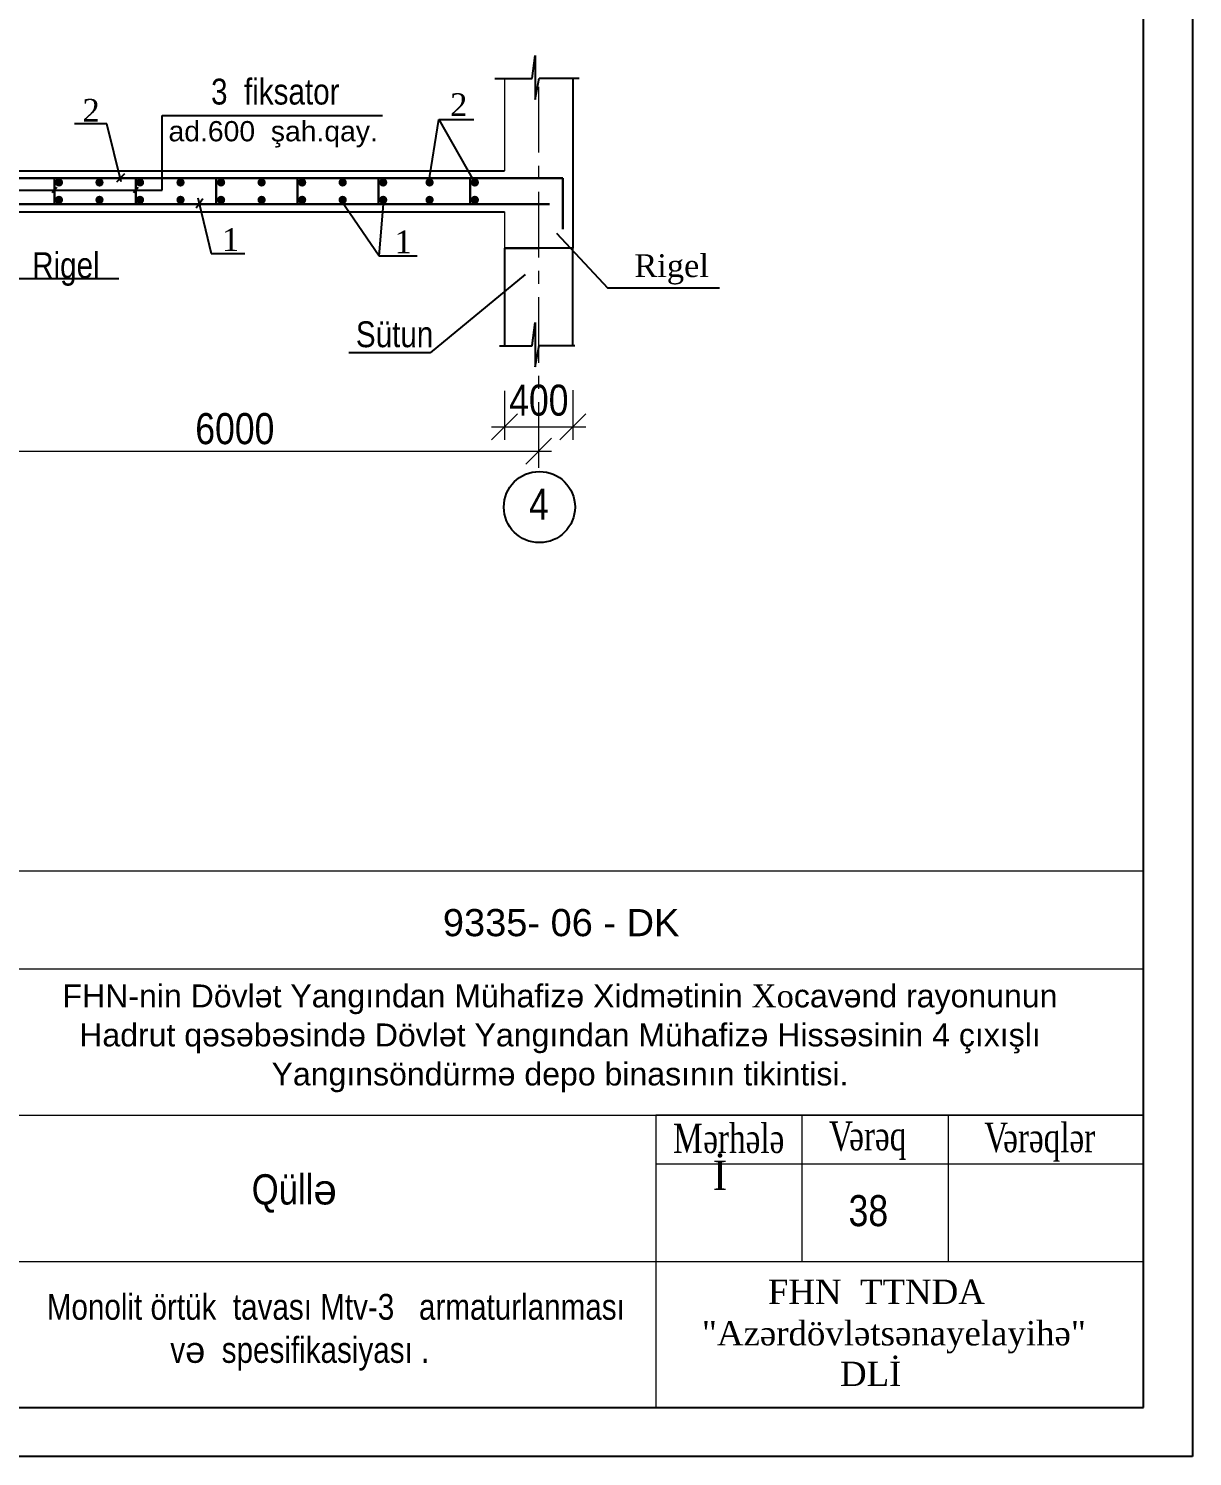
# Model space of a CAD drawing. Header units: millimetres. Extents: x -149347 to 251215, y -2929184 to -2541447.
# Drawn here: x 137180 to 148427, y -2728852 to -2715045 of the extents above; entities that cross this region are included whole.
import ezdxf

# ---------------------------------------------------------------- set-up
doc = ezdxf.new("R2010")
doc.units = ezdxf.units.MM
doc.linetypes.add('осевая', pattern=[50.8, 31.75, -6.35, 6.35, -6.35])
for name, color, linetype, lineweight in [('Text blocks_Ном._пера__1', 7, 'Continuous', 15), ('оси', 65, 'осевая', 9), ('перегородка', 130, 'Continuous', 20)]:
    doc.layers.add(name, color=color, linetype=linetype, lineweight=lineweight)
doc.styles.add('400', font='times.ttf', dxfattribs={"width": 0.75, "height": 300})
doc.styles.add('Arial', font='arial.ttf')
doc.styles.get("Standard").update_dxf_attribs({"font": 'times.ttf'})
doc.styles.add('style1', font='A3TI(LA).TTF', dxfattribs={"height": 400})
doc.styles.add('style6', font='ARIALN.TTF', dxfattribs={"height": 300})
doc.styles.add('Times New Roman', font='times.ttf')
doc.dimstyles.new('DIM_100', dxfattribs={"dimscale": 100, "dimtxt": 250, "dimasz": 2.5, "dimexe": 1.25, "dimexo": 0.625, "dimtad": 1, "dimdec": 0, "dimtxsty": 'style1', "dimblk": 'OBLIQUE', "dimcen": 2.5, "dimdle": 1.25, "dimclrd": 251, "dimclre": 251, "dimaunit": 1, "dimadec": 3, "dimazin": 0, "dimtfac": 1, "dimtdec": 0, "dimtmove": 1, "dimatfit": 3, "dimfxl": 1.25, "dimlwd": 5, "dimlwe": 5, "dimarcsym": 0})

# ---------------------------------------------------------------- blocks, each defined once
blk = doc.blocks.new('_Oblique')
at = {"color": 0, "linetype": 'ByBlock', "lineweight": -2}
blk.add_line((-0.5, -0.5), (0.5, 0.5), dxfattribs=at)
blk = doc.blocks.new('*D991')
at = {"color": 251, "lineweight": 5, "ltscale": 50, "transparency": 16777216}
for p, q in [((136236, -2718918), (136236, -2719256)), ((142109, -2718918), (142109, -2719256))]:
    blk.add_line(p, q, dxfattribs=at)
at = {"color": 251, "linetype": 'ByBlock', "lineweight": 5, "ltscale": 50, "transparency": 16777216}
blk.add_line((136111, -2719131), (142234, -2719131), dxfattribs=at)
at = {"layer": 'Defpoints', "color": 0, "lineweight": 15, "ltscale": 50, "transparency": 16777216}
for p in [(136236, -2718856), (142109, -2718856), (142109, -2719131)]:
    blk.add_point(p, dxfattribs=at)
at = {"color": 251, "lineweight": 5, "ltscale": 50, "transparency": 16777216, "xscale": 250, "yscale": 250, "zscale": 250, "rotation": 180}
blk.add_blockref('_Oblique', (136236, -2719131), dxfattribs=at)
at = {"color": 251, "lineweight": 5, "ltscale": 50, "transparency": 16777216, "xscale": 250, "yscale": 250, "zscale": 250}
blk.add_blockref('_Oblique', (142109, -2719131), dxfattribs=at)
at = {"color": 0, "lineweight": 15, "ltscale": 50, "transparency": 16777216, "insert": (139173, -2718915), "char_height": 300, "attachment_point": 5, "style": 'style6'}
blk.add_mtext('{\\fArial Narrow|b0|i0|c238|p34;6000}', dxfattribs=at)
blk = doc.blocks.new('mekteb')
at = {"color": 0, "lineweight": 25}
for p, q in [((139843, -1821466), (139843, -1849866)), ((139843, -1849866), (99643, -1849866))]:
    blk.add_line(p, q, dxfattribs=at)
at = {"color": 0, "lineweight": 25, "ltscale": 15}
for p, q in [((139343, -1849366), (139343, -1821966)), ((101643, -1849366), (139343, -1849366))]:
    blk.add_line(p, q, dxfattribs=at)
at = {"linetype": 'Continuous', "lineweight": 15}
for p, q in [((120843, -1844866), (139343, -1844866)), ((120843, -1846366), (139343, -1846366)), ((135843, -1847866), (135843, -1846366)), ((137343, -1847866), (137343, -1846366)), ((134343, -1846866), (139343, -1846866)), ((120843, -1847866), (139343, -1847866)), ((120843, -1849366), (139343, -1849366))]:
    blk.add_line(p, q, dxfattribs=at)
for points in [[(120843, -1849366), (139343, -1849366), (139343, -1843866), (120843, -1843866)], [(134343, -1849366), (139343, -1849366), (139343, -1846366), (134343, -1846366)]]:
    blk.add_lwpolyline(points, close=True, dxfattribs=at)
at = {"lineweight": 25, "ltscale": 15, "style": '400', "width": 0.75}
for s, p in [(' M', (134437, -1846755)), ('ərhələ', (134831, -1846755)), ('V', (136119, -1846732)), ('ərəq', (136326, -1846728)), ('   V', (137454, -1846743)), ('ərəqlər', (137904, -1846747))]:
    blk.add_text(s, height=300, dxfattribs=at).set_placement(p)
at = {"lineweight": 25, "ltscale": 15, "attachment_point": 1, "style": 'Times New Roman'}
for s, insert, char_height, width in [('{\\fTimes New Roman|b0|i0|c238|p18;\\H0.42397x;İ\\fTimes New Roman|b0|i0|c186|p18;\\H2.3586x;      }', (134926, -1846834), 707.62, 10102.13), ('"{\\fTimes New Roman|b0|i0|c238|p18;Azərdövlətsənayelayihə"\\P              } {\\fTimes New Roman|b0|i0|c238|p18;DLİ}', (134816, -1848478), 250, 8698.57)]:
    blk.add_mtext(s, dxfattribs=dict(at, insert=insert, char_height=char_height, width=width))
at = {"lineweight": 25, "insert": (130203, -1846973), "char_height": 310, "width": 5486.13, "attachment_point": 1, "style": 'style6'}
blk.add_mtext('{\\C0;Q\\fArial Narrow|b0|i0|c238|p34;üll\\fArial|b0|i0|c0|p34;ə}', dxfattribs=at)
at = {"lineweight": 25, "ltscale": 15, "insert": (135115, -1848053), "char_height": 250, "attachment_point": 1, "style": 'Times New Roman'}
blk.add_mtext('  {\\fTimes New Roman|b0|i0|c238|p18;  FHN  TTNDA}', dxfattribs=at)
at = {"layer": 'Text blocks_Ном._пера__1', "linetype": 'Continuous', "lineweight": 25, "insert": (128266, -1845580), "char_height": 235, "width": 10191.85, "attachment_point": 4, "line_spacing_factor": 1.021551, "style": 'Arial'}
blk.add_mtext('\\pxqc;{\\fArial|b0|i0|c238|p34;\\C256;FHN-nin Dövlət Yangından Mühafizə Xidmətinin \\fTimes New Roman|b0|i0|c204|p18;Xo\\fArial|b0|i0|c238|p34;cavənd rayonunun Hadrut qəsəbəsində Dövlət Yangından Mühafizə Hissəsinin 4 çıxışlı Yangınsöndürmə depo binasının tikintisi.}', dxfattribs=at)
at = {"layer": 'перегородка', "lineweight": 30, "insert": (132162, -1844536), "char_height": 441.245, "width": 6524.89, "attachment_point": 7, "style": 'Arial'}
blk.add_mtext('{\\fArial|b0|i0|c238|p34;\\H0.63158x;\\C7;9335\\fArial|b0|i0|c204|p34;- \\fArial|b0|i0|c238|p34;06\\fArial|b0|i0|c204|p34; - DK}', dxfattribs=at)
blk = doc.blocks.new('*D993')
at = {"color": 251, "lineweight": 5, "ltscale": 50, "transparency": 16777216}
for p, q in [((141779, -2718548), (141779, -2719021)), ((142440, -2718542), (142440, -2719021))]:
    blk.add_line(p, q, dxfattribs=at)
at = {"color": 251, "linetype": 'ByBlock', "lineweight": 5, "ltscale": 50, "transparency": 16777216}
blk.add_line((141654, -2718896), (142565, -2718896), dxfattribs=at)
at = {"layer": 'Defpoints', "color": 0, "lineweight": 15, "ltscale": 50, "transparency": 16777216}
for p in [(141779, -2718485), (142440, -2718479), (142440, -2718896)]:
    blk.add_point(p, dxfattribs=at)
at = {"color": 251, "lineweight": 5, "ltscale": 50, "transparency": 16777216, "xscale": 250, "yscale": 250, "zscale": 250, "rotation": 180}
blk.add_blockref('_Oblique', (141779, -2718896), dxfattribs=at)
at = {"color": 251, "lineweight": 5, "ltscale": 50, "transparency": 16777216, "xscale": 250, "yscale": 250, "zscale": 250}
blk.add_blockref('_Oblique', (142440, -2718896), dxfattribs=at)
at = {"color": 0, "lineweight": 15, "ltscale": 50, "transparency": 16777216, "insert": (142111, -2718640), "char_height": 300, "attachment_point": 5, "style": 'style6'}
blk.add_mtext('{\\fArial Narrow|b0|i0|c238|p34;400}', dxfattribs=at)

msp = doc.modelspace()

# ---------------------------------------------------------------- hatches: boundary and pattern name
h = msp.add_hatch(color=0)
edge = h.paths.add_edge_path()
edge.add_arc((137473.4109, -2716532.71509), 39.84464, 0, 360)
h = msp.add_hatch(color=0)
edge = h.paths.add_edge_path()
edge.add_arc((137865.0909, -2716532.71509), 39.84464, 0, 360)
h = msp.add_hatch(color=0)
edge = h.paths.add_edge_path()
edge.add_arc((138256.7709, -2716532.71509), 39.84464, 0, 360)
h = msp.add_hatch(color=0)
edge = h.paths.add_edge_path()
edge.add_arc((138648.4509, -2716532.71509), 39.84464, 0, 360)
h = msp.add_hatch(color=0)
edge = h.paths.add_edge_path()
edge.add_arc((139040.1309, -2716532.71509), 39.84464, 0, 360)
h = msp.add_hatch(color=0)
edge = h.paths.add_edge_path()
edge.add_arc((139431.8109, -2716532.71509), 39.84464, 0, 360)
h = msp.add_hatch(color=0)
edge = h.paths.add_edge_path()
edge.add_arc((139823.4909, -2716532.71509), 39.84464, 0, 360)
h = msp.add_hatch(color=0)
edge = h.paths.add_edge_path()
edge.add_arc((140215.1709, -2716532.71509), 39.84464, 0, 360)
h = msp.add_hatch(color=0)
edge = h.paths.add_edge_path()
edge.add_arc((140606.8509, -2716532.71509), 39.84464, 0, 360)
h = msp.add_hatch(color=0)
edge = h.paths.add_edge_path()
edge.add_arc((141055.14764, -2716532.71509), 39.84464, 0, 360)
h = msp.add_hatch(color=0)
edge = h.paths.add_edge_path()
edge.add_arc((141492.76041, -2716532.71509), 39.84464, 0, 360)
h = msp.add_hatch(color=0)
edge = h.paths.add_edge_path()
edge.add_arc((137473.4109, -2716701.09475), 39.84464, 0, 360)
h = msp.add_hatch(color=0)
edge = h.paths.add_edge_path()
edge.add_arc((137865.0909, -2716701.09475), 39.84464, 0, 360)
h = msp.add_hatch(color=0)
edge = h.paths.add_edge_path()
edge.add_arc((138256.7709, -2716701.09475), 39.84464, 0, 360)
h = msp.add_hatch(color=0)
edge = h.paths.add_edge_path()
edge.add_arc((138648.4509, -2716701.09475), 39.84464, 0, 360)
h = msp.add_hatch(color=0)
edge = h.paths.add_edge_path()
edge.add_arc((139040.1309, -2716701.09475), 39.84464, 0, 360)
h = msp.add_hatch(color=0)
edge = h.paths.add_edge_path()
edge.add_arc((139431.8109, -2716701.09475), 39.84464, 0, 360)
h = msp.add_hatch(color=0)
edge = h.paths.add_edge_path()
edge.add_arc((139823.4909, -2716701.09475), 39.84464, 0, 360)
h = msp.add_hatch(color=0)
edge = h.paths.add_edge_path()
edge.add_arc((140215.1709, -2716701.09475), 39.84464, 0, 360)
h = msp.add_hatch(color=0)
edge = h.paths.add_edge_path()
edge.add_arc((140606.8509, -2716701.09475), 39.84464, 0, 360)
h = msp.add_hatch(color=0)
edge = h.paths.add_edge_path()
edge.add_arc((141055.14764, -2716701.09475), 39.84464, 0, 360)
h = msp.add_hatch(color=0)
edge = h.paths.add_edge_path()
edge.add_arc((141492.76041, -2716701.09475), 39.84464, 0, 360)

# ---------------------------------------------------------------- linework, layer by layer
at = {"ltscale": 30}
for p, q in [((142046.80836, -2715527.69126), (142077.01228, -2715303.72896)), ((142077.01228, -2715303.72896), (142077.01228, -2715731.00742)), ((141686.71205, -2715527.69126), (142046.80836, -2715527.69126)), ((142077.01228, -2715731.00742), (142113.58023, -2715524.5159)), ((142113.58023, -2715524.5159), (142500.37271, -2715524.5159)), ((137935.73564, -2715967.08065), (137623.76123, -2715967.08065)), ((138075.7979, -2716526.49536), (137935.73564, -2715967.08065)), ((138471.43769, -2716608.60899), (138471.43769, -2715884.51879)), ((138471.43769, -2715884.51879), (140598.82008, -2715884.51879)), ((141045.84158, -2716549.62184), (141142.97779, -2715924.47645)), ((141142.97779, -2715924.47645), (141484.07465, -2716520.28313)), ((141142.97779, -2715924.47645), (141484.07465, -2715924.47645)), ((136564.41791, -2716419.33932), (141778.65791, -2716419.33932)), ((138108.12911, -2716448.80356), (138030.33456, -2716530.56213)), ((136582.0738, -2716608.60899), (138471.43769, -2716608.60899)), ((137452.2888, -2716580.87936), (137406.52836, -2716634.60866)), ((138238.80872, -2716580.87936), (138193.04828, -2716634.60866)), ((138863.99351, -2716692.48279), (138800.882, -2716782.8584)), ((138815.17286, -2716681.18395), (138943.77866, -2717218.08911)), ((140205.34323, -2716709.3467), (140567.64738, -2717241.58576)), ((140567.64738, -2717241.58576), (140612.16613, -2716704.59247)), ((136564.41791, -2716815.73307), (141778.65791, -2716815.73307)), ((138943.77866, -2717218.08911), (139269.88943, -2717218.08911)), ((141778.65791, -2717168.24507), (141778.65791, -2718114.12086)), ((141778.65791, -2717168.24507), (142109.13791, -2717168.24507)), ((142439.61791, -2718114.12086), (142439.61791, -2717168.24507)), ((140567.64738, -2717241.58576), (140935.15727, -2717241.58576)), ((142046.80836, -2718110.82966), (142077.01228, -2717886.86737)), ((142046.80836, -2718111.18472), (142077.01228, -2717887.22242)), ((142046.80836, -2718111.18472), (142077.01228, -2717887.22242)), ((142077.01228, -2717886.86737), (142077.01228, -2718314.14583)), ((141732.32637, -2718111.18472), (142046.80836, -2718111.18472)), ((141732.32637, -2718111.18472), (142046.80836, -2718111.18472)), ((142077.01228, -2718314.14583), (142113.58023, -2718107.6543)), ((142113.58023, -2718108.00936), (142458.84252, -2718108.00936)), ((142113.58023, -2718108.00936), (142458.84252, -2718108.00936))]:
    msp.add_line(p, q, dxfattribs=at)
at = {"lineweight": 15, "ltscale": 60}
for p, q in [((141778.65791, -2715527.69126), (141778.65791, -2716419.33932)), ((141778.65791, -2716815.73307), (141778.65791, -2717168.24507)), ((142439.61791, -2716815.73307), (142439.61791, -2717168.24507))]:
    msp.add_line(p, q, dxfattribs=at)
at = {"lineweight": 25}
for p, q in [((142439.61791, -2715524.5159), (142439.61791, -2716815.73307)), ((142439.61791, -2716815.73307), (142439.61791, -2717168.24507)), ((142281.97732, -2717022.11838), (142777.29895, -2717554.64924)), ((142439.61791, -2717168.24507), (141778.65791, -2717168.24507)), ((138052.40795, -2717465.88523), (136971.84869, -2717465.88523)), ((141979.64506, -2717422.5025), (141059.2626, -2718179.25091)), ((143857.85821, -2717554.64924), (142777.29895, -2717554.64924)), ((141059.2626, -2718179.25091), (140273.4546, -2718179.25091))]:
    msp.add_line(p, q, dxfattribs=at)
at = {"color": 0, "linetype": 'ByBlock', "lineweight": 30}
for p, q in [((136002.12655, -2716492.77932), (142341.85869, -2716492.77932)), ((137429.47692, -2716492.77932), (137429.47692, -2716742.29307)), ((138215.24218, -2716492.77932), (138215.24218, -2716742.29307)), ((138993.92441, -2716493.64763), (138993.92441, -2716743.16138)), ((139778.71517, -2716492.77932), (139778.71517, -2716742.29307)), ((140560.71905, -2716492.77932), (140560.71905, -2716742.29307)), ((141447.79192, -2716492.77932), (141447.79192, -2716742.29307)), ((142341.85869, -2716492.77932), (142341.85869, -2716984.18776)), ((136098.45464, -2716742.29307), (142213.89463, -2716742.29307))]:
    msp.add_line(p, q, dxfattribs=at)
at = {"lineweight": 25}
msp.add_circle((142116.77824, -2719671.62146), 344.01249, dxfattribs=at)
at = {"layer": 'оси', "color": 59, "ltscale": 20, "true_color": 0x5c5330}
msp.add_line((142109.13791, -2715608.59149), (142109.13791, -2719327.69383), dxfattribs=at)

# ---------------------------------------------------------------- block references
at = {"lineweight": 15, "xscale": 0.9430204144289575, "yscale": 0.9430204144289575, "zscale": 0.9430204144289575}
msp.add_blockref('mekteb', (16552.24327, -984389.74951), dxfattribs=at)

# ---------------------------------------------------------------- texts
at = {"color": 0, "linetype": 'ByBlock', "insert": (140184.77153, -2715529.16307), "char_height": 250, "width": 9233.84448, "attachment_point": 3, "style": 'style6'}
msp.add_mtext('{\\fArial Narrow|b0|i0|c238|p34;3 } {\\fArial Narrow|b0|i0|c238|p34;fiksator}', dxfattribs=at)
at = {"ltscale": 5, "char_height": 220.32, "attachment_point": 1}
for s, width, insert in [('{\\fTimes New Roman|b0|i0|c238|p18;\\C0;2}', 940.2514202, (141253.70322, -2715670.19832)), ('{\\fTimes New Roman|b0|i0|c238|p18;\\C0;2}', 940.2514202, (137700.93138, -2715724.91976)), ('{\\fTimes New Roman|b0|i0|c238|p18;\\C0;1}', 940.2514202, (139048.87688, -2716975.05191)), ('{\\fTimes New Roman|b0|i0|c238|p18;\\C0;1}', 940.2514202, (140717.32377, -2716996.21678)), ('{\\fTimes New Roman|b0|i0|c238|p18;Rigel}', 1044.7074296, (143033.65465, -2717227.00208))]:
    msp.add_mtext_dynamic_manual_height_columns(s, width=width, gutter_width=12.5, heights=[0], dxfattribs=dict(at, insert=insert))
at = {"color": 0, "insert": (140554.94329, -2715939.09418), "char_height": 198.288, "width": 2468.4255137, "attachment_point": 3}
msp.add_mtext('{\\fArial|b0|i0|c238|p34;\\H0.98765x;ad.600  şah.qay.} ', dxfattribs=at)
at = {"ltscale": 5, "char_height": 250, "attachment_point": 1, "style": 'style6'}
for s, insert in [('{\\fArial Narrow|b0|i0|c238|p34;Rigel}', (137214.30139, -2717207.8227)), ('{\\fArial Narrow|b0|i0|c238|p34;Sütun}', (140342.76807, -2717875.46216))]:
    msp.add_mtext_dynamic_manual_height_columns(s, width=1044.7074296, gutter_width=12.5, heights=[0], dxfattribs=dict(at, insert=insert))
at = {"lineweight": 25, "insert": (142016.14339, -2719494.19618), "char_height": 300, "attachment_point": 1, "style": 'style6'}
msp.add_mtext_dynamic_manual_height_columns('4', width=268.6566644, gutter_width=12.5, heights=[0], dxfattribs=at)
at = {"color": 1, "lineweight": 13, "insert": (144961.02621, -2726476.87357), "char_height": 300, "width": 8219.7560505, "attachment_point": 5, "style": 'style6'}
msp.add_mtext('{\\fArial Narrow|b0|i0|c238|p34;       38}', dxfattribs=at)
at = {"lineweight": 15, "insert": (137036.73745, -2727279.77765), "char_height": 260, "width": 16702.7405296, "attachment_point": 1, "style": 'style6'}
msp.add_mtext('{\\fArial Narrow|b0|i0|c238|p34;\\H0.96154x;    Monolit örtük  tavası Mtv-3   armaturlanması  \\P                   v\\fArial|b0|i0|c238|p34;ə\\fArial Narrow|b0|i0|c238|p34;  spesifikasiyası .}', dxfattribs=at)

# ---------------------------------------------------------------- dimensions: what is measured, and where the dimension line sits
at = {"color": 231, "lineweight": 15, "ltscale": 50}
dim = msp.add_linear_dim(base=(142439.61791, -2718896.32223), p1=(141778.65791, -2718485.37257), p2=(142439.61791, -2718479.26107), text='{\\fArial Narrow|b0|i0|c238|p34;400}', dimstyle='DIM_100', override={"dimtxsty": 'style6'}, dxfattribs=at)
dim.commit()
dim.dimension.update_dxf_attribs({"geometry": '*D993', "text_midpoint": (142111.39583, -2718855.79986), "dimtype": 160})
dim = msp.add_linear_dim(base=(142109.13791, -2719131.10174), p1=(136236.19583, -2718855.79986), p2=(142109.13791, -2718855.79986), text='{\\fArial Narrow|b0|i0|c238|p34;6000}', dimstyle='DIM_100', override={"dimtxsty": 'style6'}, dxfattribs=at)
dim.commit()
dim.dimension.update_dxf_attribs({"geometry": '*D991', "text_midpoint": (139172.66687, -2718915.42985)})

doc.saveas('drawing.dxf')
